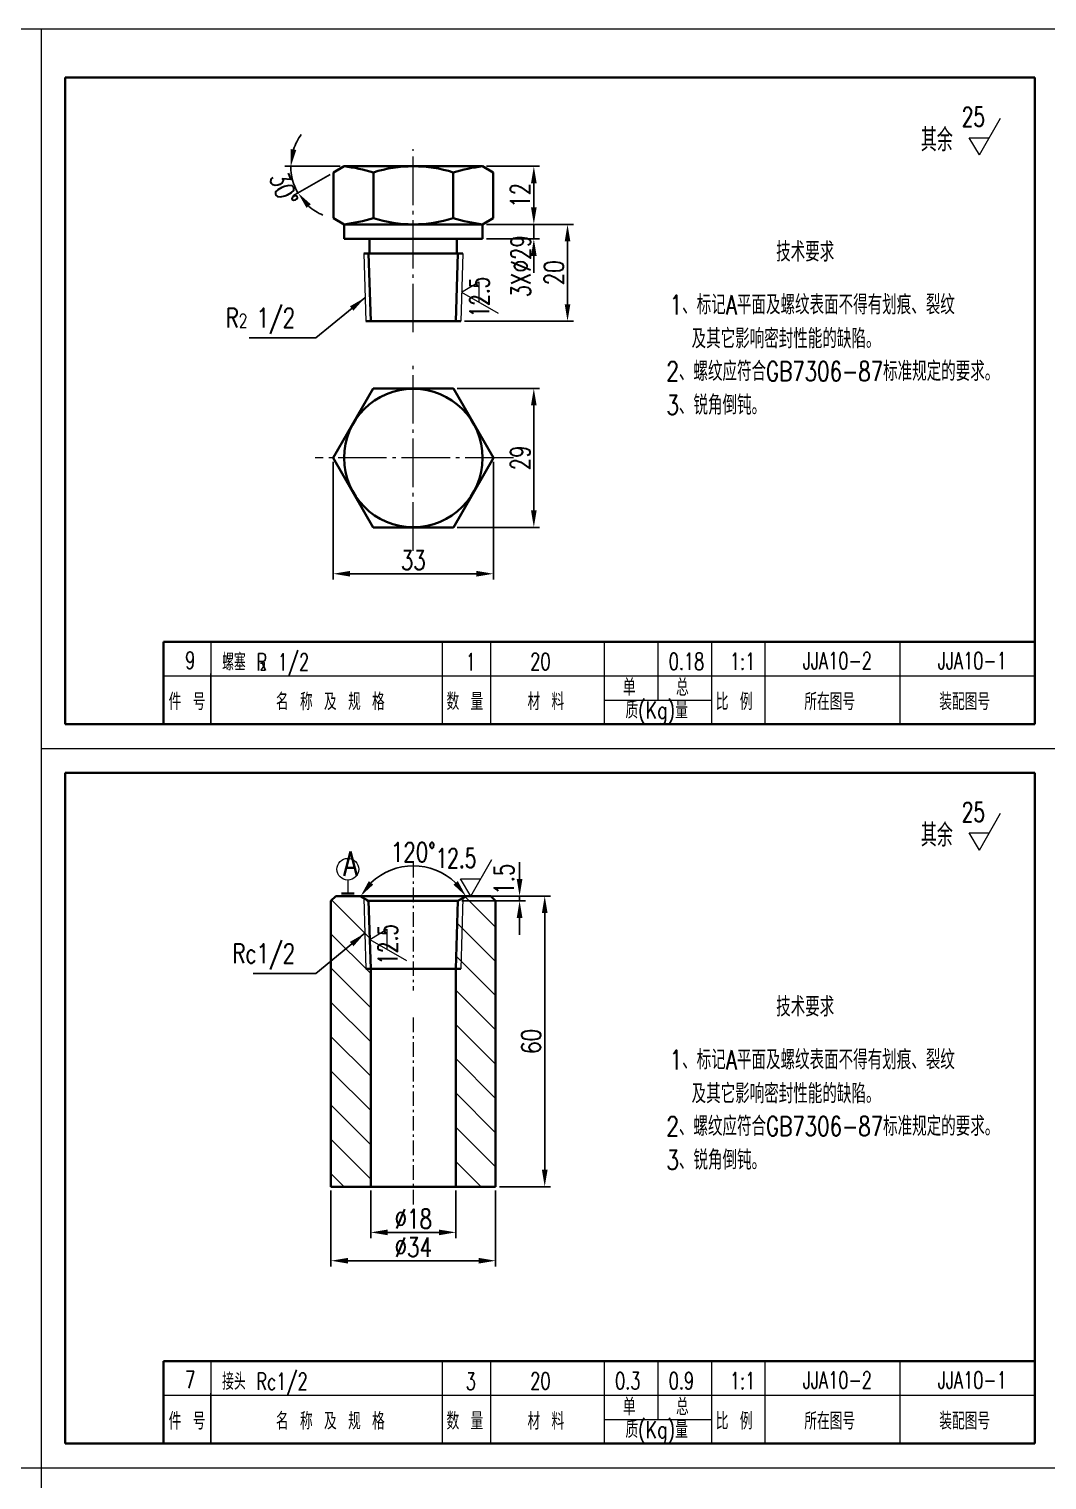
# Model space of a CAD drawing. Extents: x 0 to 6472, y 0 to 2970.
# Drawn here: x 5415 to 5941, y 736 to 1485 of the extents above; entities that cross this region are included whole.
import ezdxf
from ezdxf.enums import TextEntityAlignment as Align

# ---------------------------------------------------------------- set-up
doc = ezdxf.new("R2010")
doc.units = 0
doc.header["$LTSCALE"] = 10
doc.header["$MEASUREMENT"] = 0
doc.header["$PDMODE"] = 3
doc.linetypes.add('ZXX-L', pattern=[3.28, 2.5, -0.3, 0.18, -0.3])
doc.linetypes.add('ZXX-S', pattern=[1.27, 0.75, -0.2, 0.12, -0.2])
doc.layers.get('0').update_dxf_attribs({"linetype": 'CONTINUOUS', "lineweight": 20})
doc.layers.get('Defpoints').update_dxf_attribs({"linetype": 'CONTINUOUS', "lineweight": 20})
for name, color, linetype, lineweight in [('A 粗实线', 2, 'CONTINUOUS', 35), ('B 细实线', 7, 'CONTINUOUS', 20), ('D 短中心线', 1, 'ZXX-S', 20), ('E 长中心线', 1, 'ZXX-L', 20)]:
    doc.layers.add(name, color=color, linetype=linetype, lineweight=lineweight)
doc.styles.add('HZ', font='txt', dxfattribs={"width": 0.75, "bigfont": 'hztxt'})
doc.styles.add('HZTXT', font='TXT.SHX', dxfattribs={"width": 0.75, "bigfont": 'HZTXT'})
doc.dimstyles.new('副本 (2)1比2.5', dxfattribs={"dimscale": 2.5, "dimtxt": 4, "dimasz": 3.5, "dimexe": 1.2, "dimexo": 0.8, "dimgap": 0.8, "dimtad": 1, "dimdec": 0, "dimlfac": 0.4, "dimzin": 0, "dimdsep": 46, "dimtxsty": 'HZTXT', "dimcen": 0, "dimadec": 0, "dimazin": 0, "dimtfac": 0.375, "dimtdec": 0, "dimtmove": 2, "dimatfit": 0, "dimfxl": 0, "dimtzin": 0, "dimarcsym": 0})

# ---------------------------------------------------------------- blocks, each defined once
blk = doc.blocks.new('*D216')
at = {"color": 0, "lineweight": -2}
for p, q in [((5655.37, 1037.56), (5684.23, 1037.56)), ((5681.23, 1028.81), (5681.23, 896.31)), ((5657.87, 887.56), (5684.23, 887.56))]:
    blk.add_line(p, q, dxfattribs=at)
at = {"color": 0}
for points in [[(5679.77, 1028.81), (5682.69, 1028.81), (5681.23, 1037.56)], [(5679.77, 896.31), (5682.69, 896.31), (5681.23, 887.56)]]:
    blk.add_solid(points, dxfattribs=at)
at = {"layer": 'Defpoints', "color": 0}
for p in [(5653.37, 1037.56), (5655.87, 887.56), (5681.23, 887.56)]:
    blk.add_point(p, dxfattribs=at)
at = {"color": 0, "insert": (5674.23, 962.56), "char_height": 10, "attachment_point": 5, "rotation": 90, "style": 'HZTXT'}
blk.add_mtext('60', dxfattribs=at)
blk = doc.blocks.new('*D217')
at = {"color": 0, "lineweight": -2}
for p, q in [((5591.4, 885.56), (5591.4, 861.02)), ((5635.34, 885.56), (5635.34, 861.02)), ((5600.15, 864.02), (5626.59, 864.02))]:
    blk.add_line(p, q, dxfattribs=at)
at = {"color": 0}
for points in [[(5600.15, 865.47), (5600.15, 862.56), (5591.4, 864.02)], [(5626.59, 865.47), (5626.59, 862.56), (5635.34, 864.02)]]:
    blk.add_solid(points, dxfattribs=at)
at = {"layer": 'Defpoints', "color": 0}
for p in [(5591.4, 887.56), (5635.34, 887.56), (5635.34, 864.02)]:
    blk.add_point(p, dxfattribs=at)
at = {"color": 0, "insert": (5613.37, 871.02), "char_height": 10, "attachment_point": 5, "style": 'HZTXT'}
blk.add_mtext('%%c18', dxfattribs=at)
blk = doc.blocks.new('*D218')
at = {"color": 0, "lineweight": -2}
for p, q in [((5570.87, 885.56), (5570.87, 846.39)), ((5655.87, 885.56), (5655.87, 846.39)), ((5579.62, 849.39), (5647.12, 849.39))]:
    blk.add_line(p, q, dxfattribs=at)
at = {"color": 0}
for points in [[(5579.62, 850.85), (5579.62, 847.93), (5570.87, 849.39)], [(5647.12, 850.85), (5647.12, 847.93), (5655.87, 849.39)]]:
    blk.add_solid(points, dxfattribs=at)
at = {"layer": 'Defpoints', "color": 0}
for p in [(5570.87, 887.56), (5655.87, 887.56), (5655.87, 849.39)]:
    blk.add_point(p, dxfattribs=at)
at = {"color": 0, "insert": (5613.37, 856.39), "char_height": 10, "attachment_point": 5, "style": 'HZTXT'}
blk.add_mtext('%%c34', dxfattribs=at)
blk = doc.blocks.new('*D219')
at = {"color": 0, "lineweight": -2}
blk.add_arc((5613.37, 1021.75), 31.45, 45.99354, 134.00646, dxfattribs=at)
at = {"color": 0}
for points in [[(5592.67, 1043.47), (5590.37, 1045.27), (5586.13, 1037.47)], [(5636.37, 1045.27), (5634.07, 1043.47), (5640.6, 1037.47)]]:
    blk.add_solid(points, dxfattribs=at)
at = {"layer": 'Defpoints', "color": 0}
for p in [(5624.12, 1051.3), (5585.98, 1037.56), (5590.31, 1035.06), (5636.43, 1035.06), (5640.76, 1037.56)]:
    blk.add_point(p, dxfattribs=at)
at = {"color": 0, "insert": (5613.37, 1060.2), "char_height": 10, "attachment_point": 5, "style": 'HZTXT'}
blk.add_mtext('120°', dxfattribs=at)
blk = doc.blocks.new('*D220')
at = {"color": 0, "lineweight": -2}
for p, q in [((5668.24, 1046.31), (5668.24, 1055.06)), ((5638.43, 1035.06), (5671.24, 1035.06)), ((5642.76, 1037.56), (5671.24, 1037.56)), ((5668.24, 1037.56), (5668.24, 1035.06)), ((5668.24, 1026.31), (5668.24, 1017.56))]:
    blk.add_line(p, q, dxfattribs=at)
at = {"color": 0}
for points in [[(5666.78, 1046.31), (5669.7, 1046.31), (5668.24, 1037.56)], [(5666.78, 1026.31), (5669.7, 1026.31), (5668.24, 1035.06)]]:
    blk.add_solid(points, dxfattribs=at)
at = {"layer": 'Defpoints', "color": 0}
for p in [(5636.43, 1035.06), (5640.76, 1037.56), (5668.24, 1035.06)]:
    blk.add_point(p, dxfattribs=at)
at = {"color": 0, "insert": (5660.2, 1046.24), "char_height": 10, "attachment_point": 5, "rotation": 90, "style": 'HZTXT'}
blk.add_mtext('1.5', dxfattribs=at)
blk = doc.blocks.new('*D221')
at = {"color": 0, "lineweight": -2}
for p, q in [((5651.09, 1414.18), (5678.6, 1414.18)), ((5675.6, 1405.43), (5675.6, 1392.93)), ((5651.09, 1384.18), (5678.6, 1384.18))]:
    blk.add_line(p, q, dxfattribs=at)
at = {"color": 0}
for points in [[(5674.14, 1405.43), (5677.06, 1405.43), (5675.6, 1414.18)], [(5674.14, 1392.93), (5677.06, 1392.93), (5675.6, 1384.18)]]:
    blk.add_solid(points, dxfattribs=at)
at = {"layer": 'Defpoints', "color": 0}
for p in [(5649.09, 1414.18), (5649.09, 1384.18), (5675.6, 1384.18)]:
    blk.add_point(p, dxfattribs=at)
at = {"color": 0, "insert": (5668.6, 1399.18), "char_height": 10, "attachment_point": 5, "rotation": 90, "style": 'HZTXT'}
blk.add_mtext('12', dxfattribs=at)
blk = doc.blocks.new('*D222')
at = {"color": 0, "lineweight": -2}
for p, q in [((5675.6, 1392.93), (5675.6, 1401.68)), ((5651.09, 1384.18), (5678.6, 1384.18)), ((5675.6, 1384.18), (5675.6, 1376.68)), ((5651.09, 1376.68), (5678.6, 1376.68)), ((5675.6, 1367.93), (5675.6, 1359.18))]:
    blk.add_line(p, q, dxfattribs=at)
at = {"color": 0}
for points in [[(5674.14, 1392.93), (5677.06, 1392.93), (5675.6, 1384.18)], [(5674.14, 1367.93), (5677.06, 1367.93), (5675.6, 1376.68)]]:
    blk.add_solid(points, dxfattribs=at)
at = {"layer": 'Defpoints', "color": 0}
for p in [(5649.09, 1384.18), (5649.09, 1376.68), (5675.6, 1376.68)]:
    blk.add_point(p, dxfattribs=at)
at = {"color": 0, "insert": (5668.85, 1362.58), "char_height": 10, "attachment_point": 5, "rotation": 90, "style": 'HZTXT'}
blk.add_mtext('3X%%c29', dxfattribs=at)
blk = doc.blocks.new('*D223')
at = {"color": 0, "lineweight": -2}
for p, q in [((5651.09, 1384.18), (5696, 1384.18)), ((5693, 1375.43), (5693, 1342.93)), ((5639.84, 1334.18), (5696, 1334.18))]:
    blk.add_line(p, q, dxfattribs=at)
at = {"color": 0}
for points in [[(5691.55, 1375.43), (5694.46, 1375.43), (5693, 1384.18)], [(5691.55, 1342.93), (5694.46, 1342.93), (5693, 1334.18)]]:
    blk.add_solid(points, dxfattribs=at)
at = {"layer": 'Defpoints', "color": 0}
for p in [(5649.09, 1384.18), (5637.84, 1334.18), (5693, 1334.18)]:
    blk.add_point(p, dxfattribs=at)
at = {"color": 0, "insert": (5686, 1359.18), "char_height": 10, "attachment_point": 5, "rotation": 90, "style": 'HZTXT'}
blk.add_mtext('20', dxfattribs=at)
blk = doc.blocks.new('*D224')
at = {"color": 0, "lineweight": -2}
for p, q in [((5636.06, 1299.49), (5678.6, 1299.49)), ((5675.6, 1290.74), (5675.6, 1236.58)), ((5636.06, 1227.83), (5678.6, 1227.83))]:
    blk.add_line(p, q, dxfattribs=at)
at = {"color": 0}
for points in [[(5674.14, 1290.74), (5677.06, 1290.74), (5675.6, 1299.49)], [(5674.14, 1236.58), (5677.06, 1236.58), (5675.6, 1227.83)]]:
    blk.add_solid(points, dxfattribs=at)
at = {"layer": 'Defpoints', "color": 0}
for p in [(5634.06, 1299.49), (5634.06, 1227.83), (5675.6, 1227.83)]:
    blk.add_point(p, dxfattribs=at)
at = {"color": 0, "insert": (5668.6, 1263.66), "char_height": 10, "attachment_point": 5, "rotation": 90, "style": 'HZTXT'}
blk.add_mtext('29', dxfattribs=at)
blk = doc.blocks.new('*D225')
at = {"color": 0, "lineweight": -2}
for p, q in [((5572, 1261.66), (5572, 1200.89)), ((5654.74, 1261.66), (5654.74, 1200.89)), ((5645.99, 1203.89), (5580.75, 1203.89))]:
    blk.add_line(p, q, dxfattribs=at)
at = {"color": 0}
for points in [[(5580.75, 1205.35), (5580.75, 1202.43), (5572, 1203.89)], [(5645.99, 1205.35), (5645.99, 1202.43), (5654.74, 1203.89)]]:
    blk.add_solid(points, dxfattribs=at)
at = {"layer": 'Defpoints', "color": 0}
for p in [(5572, 1263.66), (5654.74, 1263.66), (5572, 1203.89)]:
    blk.add_point(p, dxfattribs=at)
at = {"color": 0, "insert": (5613.37, 1210.89), "char_height": 10, "attachment_point": 5, "style": 'HZTXT'}
blk.add_mtext('33', dxfattribs=at)
blk = doc.blocks.new('*D226')
at = {"color": 0, "lineweight": -2}
for p, q in [((5575.65, 1414.18), (5547.12, 1414.18)), ((5570.39, 1409.99), (5551.21, 1398.92))]:
    blk.add_line(p, q, dxfattribs=at)
for start, end in [(143.41609, 161.70804), (180, 210), (228.29196, 246.58391)]:
    blk.add_arc((5577.65, 1414.18), 27.52, start, end, dxfattribs=at)
at = {"color": 0}
for points in [[(5552.95, 1422.59), (5550.07, 1423.05), (5550.12, 1414.18)], [(5558.2, 1392.72), (5560.46, 1394.56), (5553.81, 1400.42)]]:
    blk.add_solid(points, dxfattribs=at)
at = {"layer": 'Defpoints', "color": 0}
for p in [(5550.54, 1409.4), (5572.12, 1410.99), (5577.65, 1414.18), (5577.65, 1414.18), (5613.37, 1414.18)]:
    blk.add_point(p, dxfattribs=at)
at = {"color": 0, "insert": (5546.5, 1402.53), "char_height": 10, "attachment_point": 5, "rotation": 290.51604, "style": 'HZTXT'}
blk.add_mtext('30°', dxfattribs=at)

msp = doc.modelspace()

# ---------------------------------------------------------------- hatches: boundary and pattern name
h = msp.add_hatch()
h.set_pattern_fill('ANSI31', color=256, scale=100, angle=90, style=0)
h.set_pattern_definition([(135, (2648.16, -3289.323), (-8.838835, -8.838835), [])])
h.paths.add_polyline_path([(5591.4, 1000.06), (5588.9, 1000.06), (5587.76, 1036.53), (5585.98, 1037.56), (5573.37, 1037.56), (5570.87, 1035.06), (5570.87, 887.56), (5591.4, 887.56)])
h.paths.add_polyline_path([(5655.87, 1035.06), (5653.37, 1037.56), (5640.76, 1037.56), (5638.98, 1036.53), (5637.84, 1000.06), (5635.34, 1000.06), (5635.34, 887.56), (5655.87, 887.56)])
h.paths.add_polyline_path([(5638.98, 1036.53), (5636.43, 1035.06), (5635.34, 1000.06), (5637.84, 1000.06)], flags=17)
h.paths.add_polyline_path([(5590.31, 1035.06), (5587.76, 1036.53), (5588.9, 1000.06), (5591.4, 1000.06)])

# ---------------------------------------------------------------- linework, layer by layer
for p, q in [((5421.19, 1485), (5421.19, 0)), ((5905.72, 1420.07), (5916.51, 1439.02)), ((5900.42, 1428.88), (5910.63, 1428.89)), ((5905.72, 1420.07), (5900.42, 1428.88)), ((5587.81, 1369.18), (5588.9, 1334.18)), ((5638.93, 1369.18), (5637.84, 1334.18)), ((5638.31, 1349.19), (5647.12, 1354.5)), ((5638.31, 1349.19), (5657.26, 1338.4)), ((5647.12, 1354.5), (5647.13, 1344.29)), ((5508.78, 1168.74), (5508.78, 1168.74)), ((5508.78, 1168.74), (5508.78, 1151.24)), ((5508.78, 1168.74), (5508.78, 1151.24)), ((5628.26, 1168.74), (5628.26, 1151.24)), ((5653.26, 1168.74), (5653.26, 1151.24)), ((5711.93, 1168.74), (5711.93, 1151.24)), ((5739.61, 1168.74), (5739.61, 1151.24)), ((5747.74, 1168.74), (5747.74, 1168.74)), ((5767.28, 1168.74), (5767.28, 1151.24)), ((5772.74, 1168.74), (5772.74, 1168.74)), ((5794.96, 1168.74), (5794.96, 1126.25)), ((5831.41, 1168.74), (5831.41, 1168.74)), ((5859.08, 1168.74), (5859.08, 1168.74)), ((5864.64, 1168.74), (5864.64, 1126.25)), ((5886.76, 1168.74), (5886.76, 1168.74)), ((5484.32, 1151.24), (5934.32, 1151.24)), ((5484.32, 1151.24), (5934.32, 1151.24)), ((5508.78, 1152.36), (5508.78, 1127.37)), ((5508.78, 1127.37), (5508.78, 1152.36)), ((5508.78, 1151.24), (5508.78, 1126.25)), ((5508.78, 1126.25), (5508.78, 1151.24)), ((5628.26, 1152.36), (5628.26, 1127.37)), ((5628.26, 1151.24), (5628.26, 1126.25)), ((5653.26, 1152.36), (5653.26, 1127.37)), ((5653.26, 1151.24), (5653.26, 1126.25)), ((5711.93, 1152.36), (5711.93, 1127.37)), ((5711.93, 1151.24), (5711.93, 1126.25)), ((5739.61, 1152.36), (5739.61, 1139.87)), ((5739.61, 1151.24), (5739.61, 1138.74)), ((5767.28, 1152.36), (5767.28, 1127.37)), ((5767.28, 1151.24), (5767.28, 1126.25)), ((5794.96, 1152.36), (5794.96, 1127.37)), ((5711.93, 1138.74), (5767.28, 1138.74)), ((5421.19, 1113.75), (6472.44, 1113.75)), ((5905.72, 1061.32), (5916.51, 1080.27)), ((5900.42, 1070.13), (5910.63, 1070.14)), ((5905.72, 1061.32), (5900.42, 1070.13)), ((5643.07, 1037.56), (5653.86, 1056.52)), ((5579.54, 1045.79), (5579.54, 1038.91)), ((5637.76, 1046.38), (5647.97, 1046.39)), ((5643.07, 1037.56), (5637.76, 1046.38)), ((5587.76, 1036.53), (5588.9, 1000.06)), ((5638.98, 1036.53), (5637.84, 1000.06)), ((5590.95, 1015.15), (5599.76, 1020.45)), ((5599.76, 1020.45), (5599.77, 1010.24)), ((5590.95, 1015.15), (5609.91, 1004.36)), ((5508.78, 797.49), (5508.78, 779.99)), ((5508.78, 797.49), (5508.78, 779.99)), ((5508.78, 797.49), (5508.78, 797.49)), ((5628.26, 797.49), (5628.26, 779.99)), ((5653.26, 797.49), (5653.26, 779.99)), ((5711.93, 797.49), (5711.93, 779.99)), ((5739.61, 797.49), (5739.61, 779.99)), ((5747.74, 797.49), (5747.74, 797.49)), ((5767.28, 797.49), (5767.28, 779.99)), ((5772.74, 797.49), (5772.74, 797.49)), ((5794.96, 797.49), (5794.96, 755)), ((5831.41, 797.49), (5831.41, 797.49)), ((5859.08, 797.49), (5859.08, 797.49)), ((5864.64, 797.49), (5864.64, 755)), ((5886.76, 797.49), (5886.76, 797.49)), ((5484.32, 779.99), (5934.32, 779.99)), ((5484.32, 779.99), (5934.32, 779.99)), ((5508.78, 756.12), (5508.78, 781.11)), ((5508.78, 781.11), (5508.78, 756.12)), ((5508.78, 755), (5508.78, 779.99)), ((5508.78, 779.99), (5508.78, 755)), ((5628.26, 781.11), (5628.26, 756.12)), ((5628.26, 779.99), (5628.26, 755)), ((5653.26, 781.11), (5653.26, 756.12)), ((5653.26, 779.99), (5653.26, 755)), ((5711.93, 781.11), (5711.93, 756.12)), ((5711.93, 779.99), (5711.93, 755)), ((5739.61, 781.11), (5739.61, 768.62)), ((5739.61, 779.99), (5739.61, 767.49)), ((5767.28, 781.11), (5767.28, 756.12)), ((5767.28, 779.99), (5767.28, 755)), ((5794.96, 781.11), (5794.96, 756.12)), ((5711.93, 767.49), (5767.28, 767.49)), ((4369.94, 742.5), (6472.44, 742.5))]:
    msp.add_line(p, q)
msp.add_circle((5579.54, 1051.41), 5.62)
at = {"layer": 'A 粗实线'}
for p, q in [((5433.69, 1460), (5433.69, 1126.25)), ((5934.32, 1460), (5934.32, 1126.25)), ((5577.65, 1414.18), (5572.12, 1410.99)), ((5572.12, 1387.38), (5572.12, 1410.99)), ((5613.37, 1414.18), (5577.65, 1414.18)), ((5592.74, 1387.38), (5592.74, 1410.99)), ((5613.37, 1414.18), (5649.09, 1414.18)), ((5633.99, 1387.38), (5633.99, 1410.99)), ((5649.09, 1414.18), (5654.62, 1410.99)), ((5654.62, 1387.38), (5654.62, 1410.99)), ((5577.65, 1384.18), (5572.12, 1387.38)), ((5649.09, 1384.18), (5654.62, 1387.38)), ((5649.09, 1384.18), (5577.65, 1384.18)), ((5613.37, 1384.18), (5577.65, 1384.18)), ((5577.65, 1376.68), (5577.65, 1384.18)), ((5613.37, 1384.18), (5649.09, 1384.18)), ((5649.09, 1376.68), (5649.09, 1384.18)), ((5649.09, 1376.68), (5577.65, 1376.68)), ((5590.81, 1369.18), (5590.81, 1376.68)), ((5635.93, 1369.18), (5635.93, 1376.68)), ((5587.81, 1369.18), (5638.93, 1369.18)), ((5590.31, 1369.18), (5591.4, 1334.18)), ((5636.43, 1369.18), (5635.34, 1334.18)), ((5588.9, 1334.18), (5637.84, 1334.18)), ((5484.32, 1168.74), (5934.32, 1168.74)), ((5484.32, 1168.74), (5934.32, 1168.74)), ((5484.32, 1168.74), (5484.32, 1151.24)), ((5484.32, 1152.36), (5484.32, 1127.37)), ((5484.32, 1151.24), (5484.32, 1126.25)), ((5433.69, 1126.25), (5934.32, 1126.25)), ((5484.32, 1126.25), (5934.32, 1126.25)), ((5433.69, 1101.25), (5934.32, 1101.25)), ((5433.69, 1101.25), (5433.69, 755)), ((5934.32, 1101.25), (5934.32, 755)), ((5573.37, 1037.56), (5570.87, 1035.06)), ((5570.87, 1035.06), (5570.87, 887.56)), ((5573.37, 1037.56), (5653.37, 1037.56)), ((5576.31, 1038.91), (5582.78, 1038.91)), ((5585.98, 1037.56), (5590.31, 1035.06)), ((5590.31, 1035.06), (5591.4, 1000.06)), ((5590.31, 1035.06), (5636.43, 1035.06)), ((5636.43, 1035.06), (5635.34, 1000.06)), ((5640.76, 1037.56), (5636.43, 1035.06)), ((5653.37, 1037.56), (5655.87, 1035.06)), ((5655.87, 1035.06), (5655.87, 887.56)), ((5588.9, 1000.06), (5637.84, 1000.06)), ((5591.4, 1000.06), (5591.4, 887.56)), ((5635.34, 1000.06), (5635.34, 887.56)), ((5570.87, 887.56), (5655.87, 887.56)), ((5484.32, 797.49), (5934.32, 797.49)), ((5484.32, 797.49), (5934.32, 797.49)), ((5484.32, 797.49), (5484.32, 779.99)), ((5484.32, 781.11), (5484.32, 756.12)), ((5484.32, 779.99), (5484.32, 755)), ((5433.69, 755), (5934.32, 755)), ((5484.32, 755), (5934.32, 755))]:
    msp.add_line(p, q, dxfattribs=at)
msp.add_lwpolyline([(5934.32, 1460), (5433.69, 1460)], dxfattribs=at)
msp.add_lwpolyline([(5654.74, 1263.66), (5634.06, 1299.49), (5592.68, 1299.49), (5572, 1263.66), (5592.68, 1227.83), (5634.06, 1227.83)], close=True, dxfattribs=at)
msp.add_circle((5613.37, 1263.66), 35.72, dxfattribs=at)
for centre, radius, start, end in [((5566.16, 1322.52), 92.38, 73.27658, 82.8585), ((5613.37, 1345.93), 68.26, 90, 107.58795), ((5613.37, 1345.93), 68.26, 72.41205, 90), ((5660.58, 1322.52), 92.38, 97.1415, 106.72342), ((5566.16, 1475.85), 92.38, 277.1415, 286.72342), ((5613.37, 1452.44), 68.26, 252.41205, 270), ((5613.37, 1452.44), 68.26, 270, 287.58795), ((5660.58, 1475.85), 92.38, 253.27658, 262.8585)]:
    msp.add_arc(centre, radius, start, end, dxfattribs=at)
at = {"layer": 'B 细实线'}
msp.add_lwpolyline([(4369.94, 0), (6472.44, 0), (6472.44, 1485), (4369.94, 1485)], close=True, dxfattribs=at)
at = {"layer": 'D 短中心线'}
for p, q in [((5613.37, 1054.65), (5613.37, 988.86)), ((5613.37, 974.85), (5613.37, 877.14))]:
    msp.add_line(p, q, dxfattribs=at)
at = {"layer": 'E 长中心线'}
for p, q in [((5613.37, 1328.54), (5613.37, 1423.07)), ((5613.37, 1215.81), (5613.37, 1311.5)), ((5665.16, 1263.66), (5562.78, 1263.66))]:
    msp.add_line(p, q, dxfattribs=at)

# ---------------------------------------------------------------- texts
at = {"style": 'HZTXT', "width": 0.7}
for s, p in [('25', (5908.55, 1431.66)), ('25', (5908.55, 1072.91)), ('12.5', (5645.9, 1049.16))]:
    msp.add_text(s, height=10, dxfattribs=at).set_placement(p, align=Align.BOTTOM_RIGHT)
for p in [(5875.42, 1427.77), (5875.42, 1069.02)]:
    msp.add_text('其余', height=11.825, dxfattribs=at).set_placement(p, align=Align.MIDDLE_LEFT)
at = {"ltscale": 10, "style": 'HZ', "width": 0.75}
for s, p in [('技术要求', (5800.72, 1365.02)), ('1、标记A平面及螺纹表面不得有划痕、裂纹', (5745.76, 1337.71)), ('及其它影响密封性能的缺陷。', (5757.07, 1320.21)), ('2、螺纹应符合GB7306-87标准规定的要求。', (5744.08, 1303.39)), ('3、锐角倒钝。', (5744.09, 1285.97)), ('技术要求', (5800.72, 975.43)), ('1、标记A平面及螺纹表面不得有划痕、裂纹', (5745.76, 948.12)), ('及其它影响密封性能的缺陷。', (5757.07, 930.62)), ('2、螺纹应符合GB7306-87标准规定的要求。', (5744.08, 913.8)), ('3、锐角倒钝。', (5744.09, 896.39))]:
    msp.add_text(s, height=10, dxfattribs=at).set_placement(p)
at = {"style": 'HZTXT', "width": 0.7}
for p in [(5655.52, 1357.14), (5608.17, 1023.1)]:
    msp.add_text('12.5', height=10, rotation=90, dxfattribs=at).set_placement(p, align=Align.BOTTOM_RIGHT)
for s, height, style, width, p in [('9', 8.75, 'HZ', 0.7, (5495.55, 1154.85)), ('螺塞 R 1/2', 8.75, 'HZ', 0.7, (5514.63, 1153.99)), ('1', 8.75, 'HZ', 0.7, (5640.42, 1154.03)), ('20', 8.75, 'HZ', 0.7, (5673.73, 1154.23)), ('0.18', 8.75, 'HZ', 0.7, (5745.21, 1154.32)), ('1:1', 8.75, 'HZ', 0.7, (5776.85, 1154.32)), ('JJA10-2', 8.75, 'HZ', 0.7, (5814.45, 1154.66)), ('JJA10-1', 8.75, 'HZ', 0.7, (5884.12, 1154.66)), ('2', 4.38, 'HZ', 0.7, (5534.32, 1154.06)), ('A', 12.5, 'HZTXT', 0.75, (5577.35, 1048.02)), ('7', 8.75, 'HZ', 0.7, (5495.55, 783.6)), ('接头 Rc1/2', 8.75, 'HZ', 0.7, (5514.63, 782.74)), ('3', 8.75, 'HZ', 0.7, (5640.42, 782.78)), ('20', 8.75, 'HZ', 0.7, (5673.73, 782.98)), ('0.3', 8.75, 'HZ', 0.7, (5717.53, 783.07)), ('0.9', 8.75, 'HZ', 0.7, (5745.21, 783.07)), ('1:1', 8.75, 'HZ', 0.7, (5776.85, 783.07)), ('JJA10-2', 8.75, 'HZ', 0.7, (5814.45, 783.41)), ('JJA10-1', 8.75, 'HZ', 0.7, (5884.12, 783.41))]:
    msp.add_text(s, height=height, dxfattribs=dict(style=style, width=width)).set_placement(p)
at = {"char_height": 10, "attachment_point": 9, "style": 'HZTXT'}
for s, insert in [('R{\\H0.7x;2 }1/2', (5552.36, 1327.64)), ('Rc1/2', (5552.36, 999.66))]:
    msp.add_mtext(s, dxfattribs=dict(at, insert=insert))
at = {"char_height": 8.75, "attachment_point": 5, "style": 'HZTXT'}
for s, insert, width in [('单', (5724.89, 1145.27), 137.3167), ('总', (5752.31, 1145.27), 137.3167), ('件 号', (5496.55, 1137.88), 24.4616), ('名 称 及 规 格', (5570.54, 1137.88), 137.3167), ('数 量', (5640.01, 1137.88), 137.3167), ('材 料', (5681.82, 1137.88), 137.3167), ('质(Kg)量', (5739.02, 1132.06), 137.3167), ('比 例', (5779.04, 1137.88), 137.3167), ('所在图号', (5828.38, 1137.88), 137.3167), ('装配图号', (5898.06, 1137.88), 137.3167), ('单', (5724.89, 774.02), 137.3167), ('总', (5752.31, 774.02), 137.3167), ('件 号', (5496.55, 766.63), 24.4616), ('名 称 及 规 格', (5570.54, 766.63), 137.3167), ('数 量', (5640.01, 766.63), 137.3167), ('材 料', (5681.82, 766.63), 137.3167), ('比 例', (5779.04, 766.63), 137.3167), ('所在图号', (5828.38, 766.63), 137.3167), ('装配图号', (5898.06, 766.63), 137.3167), ('质(Kg)量', (5739.02, 760.81), 137.3167)]:
    msp.add_mtext(s, dxfattribs=dict(at, insert=insert, width=width))

# ---------------------------------------------------------------- dimensions: what is measured, and where the dimension line sits
dim = msp.add_angular_dim_2l(base=(5550.54, 1409.4), line1=((5577.65, 1414.18), (5572.12, 1410.99)), line2=((5613.37, 1414.18), (5577.65, 1414.18)), dimstyle='副本 (2)1比2.5')
dim.commit()
dim.dimension.update_dxf_attribs({"geometry": '*D226', "text_midpoint": (5546.5, 1402.53), "dimtype": 162})
for base, p1, p2, picture, middle in [((5675.6, 1384.18), (5649.09, 1414.18), (5649.09, 1384.18), '*D221', (5668.6, 1399.18)), ((5693, 1334.18), (5649.09, 1384.18), (5637.84, 1334.18), '*D223', (5686, 1359.18)), ((5681.23, 887.56), (5653.37, 1037.56), (5655.87, 887.56), '*D216', (5674.23, 962.56))]:
    dim = msp.add_linear_dim(base=base, p1=p1, p2=p2, angle=90, dimstyle='副本 (2)1比2.5')
    dim.commit()
    dim.dimension.update_dxf_attribs({"geometry": picture, "text_midpoint": middle})
for base, p1, p2, text, picture, middle in [((5675.6, 1376.68), (5649.09, 1384.18), (5649.09, 1376.68), '3X%%c29', '*D222', (5668.85, 1362.58)), ((5668.24, 1035.06), (5640.76, 1037.56), (5636.43, 1035.06), '1.5', '*D220', (5660.2, 1046.24))]:
    dim = msp.add_linear_dim(base=base, p1=p1, p2=p2, angle=90, text=text, dimstyle='副本 (2)1比2.5')
    dim.commit()
    dim.dimension.update_dxf_attribs({"geometry": picture, "text_midpoint": middle, "dimtype": 160})
for p1, p2, distance, picture, middle in [((5634.06, 1299.49), (5634.06, 1227.83), 41.54, '*D224', (5668.6, 1263.66)), ((5654.74, 1263.66), (5572, 1263.66), 59.77, '*D225', (5613.37, 1210.89))]:
    dim = msp.add_aligned_dim(p1=p1, p2=p2, distance=distance, dimstyle='副本 (2)1比2.5')
    dim.commit()
    dim.dimension.update_dxf_attribs({"geometry": picture, "text_midpoint": middle})
dim = msp.add_angular_dim_2l(base=(5624.12, 1051.3), line1=((5585.98, 1037.56), (5590.31, 1035.06)), line2=((5640.76, 1037.56), (5636.43, 1035.06)), dimstyle='副本 (2)1比2.5')
dim.commit()
dim.dimension.update_dxf_attribs({"geometry": '*D219', "text_midpoint": (5613.37, 1060.2)})
for base, p1, p2, text, picture, middle in [((5655.87, 849.39), (5570.87, 887.56), (5655.87, 887.56), '%%c34', '*D218', (5613.37, 856.39)), ((5635.34, 864.02), (5591.4, 887.56), (5635.34, 887.56), '%%c18', '*D217', (5613.37, 871.02))]:
    dim = msp.add_linear_dim(base=base, p1=p1, p2=p2, text=text, dimstyle='副本 (2)1比2.5')
    dim.commit()
    dim.dimension.update_dxf_attribs({"geometry": picture, "text_midpoint": middle})

# ---------------------------------------------------------------- leaders
at = {"annotation_type": 0, "has_hookline": 1, "hookline_direction": 1}
for points, text_width in [([(5588.33, 1346.33), (5563.11, 1325.64), (5554.36, 1325.64)], 23.67), ([(5588.33, 1018.35), (5563.11, 997.66), (5554.36, 997.66)], 21.67)]:
    msp.add_leader(points, dimstyle='副本 (2)1比2.5', override={"dimgap": 0.8, "dimtad": 1}, dxfattribs=dict(at, text_width=text_width))

doc.saveas('drawing.dxf')
